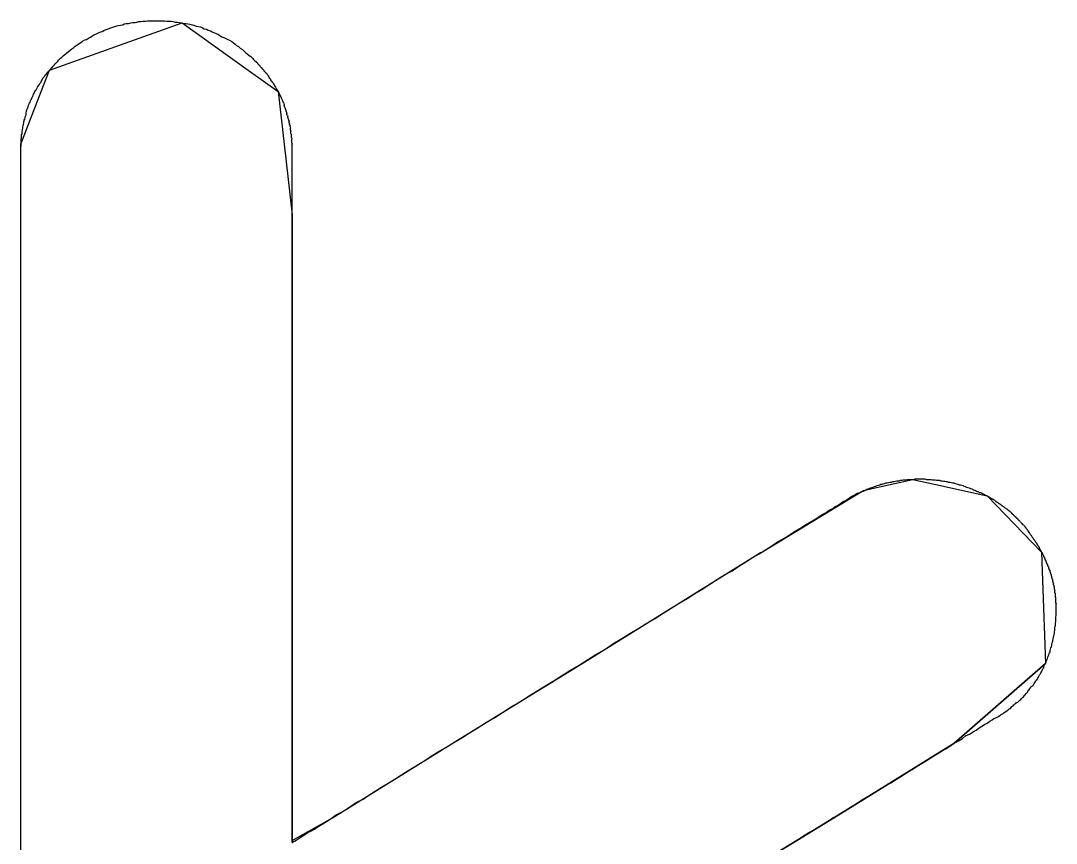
# Model space of a CAD drawing. Extents: x -69.4 to 29.6, y -21.9 to 37.7.
# Drawn here: x -49.896 to -47.57, y 24.352 to 26.199 of the extents above; entities that cross this region are included whole.
import ezdxf

# ---------------------------------------------------------------- set-up
doc = ezdxf.new("R2010")
doc.units = 0
doc.layers.add('gto', color=5, linetype='CONTINUOUS')

msp = doc.modelspace()

# ---------------------------------------------------------------- linework, layer by layer
at = {"layer": 'gto', "color": 5}
for points in [[(-49.8961, 24.335049), (-49.8961, 24.380049), (-49.8961, 24.426049), (-49.8961, 24.473049), (-49.8961, 24.519049), (-49.8961, 24.564049), (-49.8961, 24.610049), (-49.8961, 24.656049), (-49.8961, 24.702049), (-49.8961, 24.746049), (-49.8961, 24.79105), (-49.8961, 24.83605), (-49.8961, 24.88005), (-49.8961, 24.92305), (-49.8961, 24.96705), (-49.8961, 25.01005), (-49.8961, 25.05205), (-49.8961, 25.09405), (-49.8961, 25.13505), (-49.8961, 25.17605), (-49.8961, 25.21505), (-49.8961, 25.254051), (-49.8961, 25.293051), (-49.8961, 25.331051), (-49.8961, 25.367051), (-49.8961, 25.403051), (-49.8961, 25.438051), (-49.8961, 25.472051), (-49.8961, 25.505051), (-49.8961, 25.538051), (-49.8961, 25.569051), (-49.8961, 25.599051), (-49.8961, 25.628051), (-49.8961, 25.655051), (-49.8961, 25.682051), (-49.8961, 25.707051), (-49.8961, 25.730051), (-49.8961, 25.753052), (-49.8961, 25.774052), (-49.8961, 25.794052), (-49.8961, 25.812052), (-49.8961, 25.829052), (-49.8961, 25.844052), (-49.8961, 25.858052), (-49.8961, 25.870052), (-49.8961, 25.880052), (-49.8961, 25.889052), (-49.8961, 25.896052), (-49.8961, 25.902052), (-49.8961, 25.904052), (-49.8961, 25.906052), (-49.8961, 25.908052), (-49.8961, 25.910052), (-49.8961, 25.913052), (-49.8961, 25.916052), (-49.8951, 25.918052), (-49.8951, 25.921052), (-49.8951, 25.923052), (-49.8951, 25.926052), (-49.8951, 25.929052), (-49.8951, 25.931052), (-49.8951, 25.934052), (-49.8941, 25.936052), (-49.8941, 25.939052), (-49.8941, 25.940052), (-49.8941, 25.943052), (-49.8931, 25.945052), (-49.8931, 25.948052), (-49.8931, 25.950052), (-49.8921, 25.953052), (-49.8921, 25.955052), (-49.8911, 25.958052), (-49.8911, 25.960052), (-49.8911, 25.962052), (-49.8901, 25.965052), (-49.8901, 25.967052), (-49.8891, 25.970052), (-49.8891, 25.972052), (-49.8881, 25.974052), (-49.8881, 25.976052), (-49.8871, 25.978052), (-49.8861, 25.981052), (-49.8861, 25.983052), (-49.8851, 25.985052), (-49.8841, 25.988052), (-49.8841, 25.990052), (-49.8841, 25.992052), (-49.8831, 25.995052), (-49.8831, 25.997052), (-49.8821, 25.999052), (-49.8811, 26.002052), (-49.8801, 26.004052), (-49.8791, 26.006052), (-49.8791, 26.008052), (-49.8781, 26.011052), (-49.8771, 26.012052), (-49.8761, 26.014052), (-49.8751, 26.016052), (-49.8741, 26.019052), (-49.8731, 26.021052), (-49.8721, 26.023052), (-49.8711, 26.025052), (-49.8701, 26.027052), (-49.8691, 26.029052), (-49.8681, 26.032052), (-49.8671, 26.034052), (-49.8661, 26.036052), (-49.8651, 26.038052), (-49.8641, 26.040052), (-49.8631, 26.042052), (-49.8611, 26.044052), (-49.8601, 26.047052), (-49.8591, 26.048052), (-49.8581, 26.050052), (-49.8571, 26.052052), (-49.8551, 26.054052), (-49.8541, 26.056052), (-49.8531, 26.058052), (-49.8511, 26.060052), (-49.8501, 26.062052), (-49.8491, 26.064052), (-49.8481, 26.066052), (-49.8471, 26.068052), (-49.8461, 26.070052), (-49.8441, 26.072052), (-49.8431, 26.074052), (-49.8411, 26.076052), (-49.8401, 26.078052), (-49.8381, 26.080052), (-49.8371, 26.082052), (-49.8351, 26.084052), (-49.8331, 26.085052), (-49.8321, 26.087052), (-49.8301, 26.089052), (-49.8291, 26.091052), (-49.8271, 26.093052), (-49.8251, 26.094052), (-49.8241, 26.096052), (-49.8221, 26.098052), (-49.8201, 26.100052), (-49.8191, 26.102052), (-49.8171, 26.104052), (-49.8151, 26.106052), (-49.8131, 26.107052), (-49.8121, 26.109052), (-49.8111, 26.111052), (-49.8091, 26.113052), (-49.8071, 26.115052), (-49.8041, 26.117052), (-49.8001, 26.121052), (-49.7971, 26.123052), (-49.7931, 26.126052), (-49.7891, 26.130052), (-49.7851, 26.133052), (-49.7811, 26.136052), (-49.7771, 26.139052), (-49.7741, 26.142052), (-49.7691, 26.145052), (-49.7651, 26.148052), (-49.7611, 26.150052), (-49.7571, 26.153052), (-49.7521, 26.156052), (-49.748099, 26.157052), (-49.744099, 26.160052), (-49.739099, 26.162052), (-49.736099, 26.164052), (-49.732099, 26.167052), (-49.727099, 26.169052), (-49.723099, 26.171052), (-49.718099, 26.173052), (-49.713099, 26.175052), (-49.709099, 26.177052), (-49.704099, 26.179052), (-49.701099, 26.180052), (-49.696099, 26.182052), (-49.691099, 26.184052), (-49.687099, 26.185052), (-49.682099, 26.187052), (-49.677099, 26.188052), (-49.672099, 26.189052), (-49.667099, 26.190052), (-49.664099, 26.192052), (-49.659099, 26.193052), (-49.654099, 26.193052), (-49.649099, 26.194052), (-49.644099, 26.195052), (-49.639099, 26.195052), (-49.635099, 26.196052), (-49.631099, 26.197052), (-49.626099, 26.197052), (-49.621099, 26.198052), (-49.616099, 26.198052), (-49.611099, 26.199052), (-49.606099, 26.199052), (-49.601099, 26.199052), (-49.596099, 26.199052), (-49.592099, 26.199052), (-49.587099, 26.199052), (-49.583099, 26.199052), (-49.578099, 26.199052), (-49.573099, 26.199052), (-49.568099, 26.198052), (-49.563099, 26.198052), (-49.558099, 26.198052), (-49.554099, 26.197052), (-49.549099, 26.196052), (-49.544099, 26.196052), (-49.539099, 26.195052), (-49.535099, 26.194052), (-49.530099, 26.193052), (-49.525099, 26.193052), (-49.521099, 26.192052), (-49.516099, 26.191052), (-49.511099, 26.190052), (-49.507099, 26.189052), (-49.502099, 26.187052), (-49.497099, 26.186052), (-49.492099, 26.185052), (-49.488099, 26.183052), (-49.484099, 26.181052), (-49.479099, 26.180052), (-49.475099, 26.178052), (-49.470099, 26.176052), (-49.466099, 26.174052), (-49.461099, 26.172052), (-49.457099, 26.170052), (-49.452099, 26.168052), (-49.449099, 26.166052), (-49.444099, 26.163052), (-49.440099, 26.161052), (-49.435099, 26.159052), (-49.431099, 26.157052), (-49.427099, 26.155052), (-49.422099, 26.152052), (-49.418099, 26.149052), (-49.414099, 26.146052), (-49.411099, 26.143052), (-49.407099, 26.141052), (-49.403099, 26.137052), (-49.398099, 26.134052), (-49.394099, 26.131052), (-49.391099, 26.128052), (-49.387099, 26.125052), (-49.383099, 26.121052), (-49.379099, 26.119052), (-49.376099, 26.116052), (-49.375099, 26.114052), (-49.373099, 26.112052), (-49.371099, 26.110052), (-49.369099, 26.108052), (-49.367099, 26.106052), (-49.365099, 26.105052), (-49.364099, 26.103052), (-49.362099, 26.101052), (-49.360099, 26.099052), (-49.359099, 26.097052), (-49.357099, 26.095052), (-49.355099, 26.093052), (-49.354099, 26.091052), (-49.352099, 26.090052), (-49.350099, 26.088052), (-49.349099, 26.086052), (-49.347099, 26.084052), (-49.346099, 26.083052), (-49.344099, 26.081052), (-49.343099, 26.079052), (-49.341099, 26.077052), (-49.340099, 26.075052), (-49.339099, 26.073052), (-49.338099, 26.071052), (-49.336099, 26.069052), (-49.335099, 26.067052), (-49.334099, 26.065052), (-49.332099, 26.063052), (-49.331099, 26.061052), (-49.329099, 26.059052), (-49.328099, 26.057052), (-49.327099, 26.055052), (-49.326099, 26.053052), (-49.324099, 26.050052), (-49.323099, 26.048052), (-49.322099, 26.047052), (-49.321099, 26.045052), (-49.320099, 26.043052), (-49.318099, 26.041052), (-49.317099, 26.039052), (-49.316099, 26.037052), (-49.315099, 26.034052), (-49.314099, 26.032052), (-49.313099, 26.030052), (-49.312099, 26.028052), (-49.311099, 26.026052), (-49.310099, 26.024052), (-49.309099, 26.021052), (-49.308099, 26.019052), (-49.307099, 26.017052), (-49.306099, 26.015052), (-49.305099, 26.012052), (-49.304099, 26.011052), (-49.304099, 26.009052)], [(-49.8961, 24.285049), (-49.8961, 24.358049), (-49.8961, 24.409049), (-49.8961, 24.95005), (-49.8961, 25.15405), (-49.8961, 25.763052), (-49.8961, 25.763052), (-49.8961, 25.922052), (-49.8501, 26.040052), (-49.8311, 26.088052), (-49.533099, 26.194052), (-49.385099, 26.088052)], [(-49.8311, 26.088052), (-49.533099, 26.194052)], [(-49.533099, 26.194052), (-49.385099, 26.088052)], [(-49.8501, 26.040052), (-49.8311, 26.088052)], [(-49.385099, 26.088052), (-49.318099, 26.040052), (-49.304099, 25.922052), (-49.286099, 25.763052), (-49.286099, 25.763052), (-49.286099, 25.15405), (-49.286099, 24.95005), (-49.286099, 24.409049), (-49.286099, 24.358049), (-49.196098, 24.409049), (-48.927098, 24.576049), (-48.919098, 24.581049), (-48.635097, 24.75605), (-48.234096, 25.00505), (-48.231096, 25.00605), (-48.023096, 25.13205), (-48.003096, 25.14405), (-47.960096, 25.15405), (-47.892096, 25.16905), (-47.823096, 25.15405), (-47.780096, 25.14405), (-47.725095, 25.13205), (-47.603095, 25.00605), (-47.603095, 25.00505), (-47.594095, 24.75605), (-47.794096, 24.581049), (-47.800096, 24.576049), (-48.070096, 24.409049), (-48.153096, 24.358049), (-48.273097, 24.285049)], [(-49.385099, 26.088052), (-49.318099, 26.040052)], [(-49.8961, 25.922052), (-49.8501, 26.040052)], [(-49.318099, 26.040052), (-49.304099, 25.922052)], [(-49.304099, 26.007052), (-49.304099, 26.009052)], [(-49.304099, 26.007052), (-49.303099, 26.004052), (-49.302099, 26.002052), (-49.301099, 26.000052), (-49.300099, 25.997052)], [(-49.300099, 25.995052), (-49.300099, 25.997052)], [(-49.300099, 25.995052), (-49.299099, 25.993052), (-49.298099, 25.991052)], [(-49.298099, 25.988052), (-49.298099, 25.991052)], [(-49.298099, 25.988052), (-49.297099, 25.986052), (-49.296099, 25.984052)], [(-49.296099, 25.981052), (-49.296099, 25.984052)], [(-49.296099, 25.981052), (-49.295099, 25.979052), (-49.294099, 25.976052)], [(-49.294099, 25.975052), (-49.294099, 25.976052)], [(-49.294099, 25.975052), (-49.293099, 25.973052)], [(-49.293099, 25.970052), (-49.293099, 25.973052)], [(-49.293099, 25.970052), (-49.292099, 25.968052)], [(-49.292099, 25.965052), (-49.292099, 25.968052)], [(-49.292099, 25.965052), (-49.291099, 25.963052)], [(-49.291099, 25.961052), (-49.291099, 25.963052)], [(-49.291099, 25.961052), (-49.290099, 25.958052)], [(-49.290099, 25.956052), (-49.290099, 25.958052)], [(-49.290099, 25.953052), (-49.290099, 25.956052)], [(-49.290099, 25.953052), (-49.289099, 25.951052)], [(-49.289099, 25.948052), (-49.289099, 25.951052)], [(-49.289099, 25.946052), (-49.289099, 25.948052)], [(-49.289099, 25.946052), (-49.288099, 25.943052)], [(-49.288099, 25.941052), (-49.288099, 25.943052)], [(-49.288099, 25.939052), (-49.288099, 25.941052)], [(-49.288099, 25.937052), (-49.288099, 25.939052)], [(-49.288099, 25.937052), (-49.287099, 25.934052)], [(-49.8961, 25.763052), (-49.8961, 25.922052)], [(-49.304099, 25.922052), (-49.286099, 25.763052)], [(-49.287099, 25.932052), (-49.287099, 25.934052)], [(-49.287099, 25.929052), (-49.287099, 25.932052)], [(-49.287099, 25.927052), (-49.287099, 25.929052)], [(-49.287099, 25.924052), (-49.287099, 25.927052)], [(-49.287099, 25.924052), (-49.286099, 25.922052)], [(-49.286099, 25.919052), (-49.286099, 25.922052)], [(-49.286099, 25.917052), (-49.286099, 25.919052)], [(-49.286099, 25.914052), (-49.286099, 25.917052)], [(-49.286099, 25.912052), (-49.286099, 25.914052)], [(-49.286099, 25.909052), (-49.286099, 25.912052)], [(-49.286099, 25.906052), (-49.286099, 25.909052)], [(-49.286099, 25.904052), (-49.286099, 25.906052)], [(-49.286099, 25.903052), (-49.286099, 25.904052)], [(-49.286099, 25.900052), (-49.286099, 25.903052)], [(-49.286099, 25.895052), (-49.286099, 25.900052)], [(-49.286099, 25.890052), (-49.286099, 25.895052)], [(-49.286099, 25.884052), (-49.286099, 25.890052)], [(-49.286099, 25.877052), (-49.286099, 25.884052)], [(-49.286099, 25.869052), (-49.286099, 25.877052)], [(-49.286099, 25.862052), (-49.286099, 25.869052)], [(-49.286099, 25.852052), (-49.286099, 25.862052)], [(-49.286099, 25.842052), (-49.286099, 25.852052)], [(-49.286099, 25.831052), (-49.286099, 25.842052)], [(-49.286099, 25.820052), (-49.286099, 25.831052)], [(-49.286099, 25.808052), (-49.286099, 25.820052)], [(-49.286099, 25.795052), (-49.286099, 25.808052)], [(-49.286099, 25.782052), (-49.286099, 25.795052)], [(-49.286099, 25.768052), (-49.286099, 25.782052)], [(-49.8961, 25.15405), (-49.8961, 25.763052)], [(-49.8961, 25.763052), (-49.8961, 25.763052)], [(-49.286099, 25.753052), (-49.286099, 25.768052)], [(-49.286099, 25.15405), (-49.286099, 25.763052)], [(-49.286099, 25.763052), (-49.286099, 25.763052)], [(-49.286099, 25.738051), (-49.286099, 25.753052)], [(-49.286099, 25.721051), (-49.286099, 25.738051)], [(-49.286099, 25.706051), (-49.286099, 25.721051)], [(-49.286099, 25.688051), (-49.286099, 25.706051)], [(-49.286099, 25.671051), (-49.286099, 25.688051)], [(-49.286099, 25.653051), (-49.286099, 25.671051)], [(-49.286099, 25.635051), (-49.286099, 25.653051)], [(-49.286099, 25.615051), (-49.286099, 25.635051)], [(-49.286099, 25.596051), (-49.286099, 25.615051)], [(-49.286099, 25.576051), (-49.286099, 25.596051)], [(-49.286099, 25.556051), (-49.286099, 25.576051)], [(-49.286099, 25.536051), (-49.286099, 25.556051)], [(-49.286099, 25.514051), (-49.286099, 25.536051)], [(-49.286099, 25.493051), (-49.286099, 25.514051)], [(-49.286099, 25.471051), (-49.286099, 25.493051)], [(-49.286099, 25.450051), (-49.286099, 25.471051)], [(-49.286099, 25.428051), (-49.286099, 25.450051)], [(-49.286099, 25.405051), (-49.286099, 25.428051)], [(-49.286099, 25.383051), (-49.286099, 25.405051)], [(-49.286099, 25.359051), (-49.286099, 25.383051)], [(-49.286099, 25.336051), (-49.286099, 25.359051)], [(-49.286099, 25.313051), (-49.286099, 25.336051)], [(-49.286099, 25.289051), (-49.286099, 25.313051)], [(-49.286099, 25.266051), (-49.286099, 25.289051)], [(-49.286099, 25.24305), (-49.286099, 25.266051)], [(-49.286099, 25.21805), (-49.286099, 25.24305)], [(-49.286099, 25.19505), (-49.286099, 25.21805)], [(-49.286099, 25.17105), (-49.286099, 25.19505)], [(-49.286099, 25.14705), (-49.286099, 25.17105)], [(-49.286099, 24.354049), (-49.285099, 24.354049), (-49.283099, 24.356049), (-49.281099, 24.357049), (-49.277099, 24.359049), (-49.273099, 24.362049), (-49.269099, 24.364049), (-49.264099, 24.368049), (-49.258099, 24.372049), (-49.251099, 24.376049), (-49.244098, 24.379049), (-49.236098, 24.384049), (-49.228098, 24.390049), (-49.219098, 24.395049), (-49.209098, 24.401049), (-49.199098, 24.408049), (-49.189098, 24.415049), (-49.177098, 24.421049), (-49.165098, 24.428049), (-49.154098, 24.436049), (-49.141098, 24.444049), (-49.127098, 24.451049), (-49.114098, 24.460049), (-49.100098, 24.469049), (-49.086098, 24.478049), (-49.071098, 24.487049), (-49.056098, 24.496049), (-49.041098, 24.506049), (-49.024098, 24.516049), (-49.009098, 24.525049), (-48.992098, 24.536049), (-48.976098, 24.546049), (-48.958098, 24.557049), (-48.941098, 24.567049), (-48.923098, 24.578049), (-48.905098, 24.589049), (-48.888098, 24.600049), (-48.869098, 24.611049), (-48.851098, 24.623049), (-48.832098, 24.634049), (-48.814098, 24.646049), (-48.796098, 24.658049), (-48.776098, 24.669049), (-48.758098, 24.681049), (-48.738097, 24.693049), (-48.719097, 24.705049), (-48.700097, 24.716049), (-48.681097, 24.728049), (-48.661097, 24.741049), (-48.642097, 24.75205), (-48.623097, 24.76405), (-48.604097, 24.77605), (-48.584097, 24.78705), (-48.566097, 24.80005), (-48.546097, 24.81205), (-48.528097, 24.82305), (-48.508097, 24.83505), (-48.490097, 24.84605), (-48.471097, 24.85705), (-48.453097, 24.86905), (-48.435097, 24.88005), (-48.417097, 24.89105), (-48.399097, 24.90205), (-48.382097, 24.91305), (-48.364097, 24.92305), (-48.348097, 24.93405), (-48.331097, 24.94505), (-48.315097, 24.95505), (-48.298097, 24.96405), (-48.283097, 24.97405), (-48.267097, 24.98405), (-48.252097, 24.99405), (-48.237096, 25.00205), (-48.223096, 25.01105), (-48.209096, 25.02005), (-48.196096, 25.02905), (-48.182096, 25.03605), (-48.170096, 25.04405), (-48.158096, 25.05205), (-48.146096, 25.05905), (-48.135096, 25.06605), (-48.124096, 25.07205), (-48.114096, 25.07805), (-48.105096, 25.08405), (-48.096096, 25.09005), (-48.087096, 25.09505), (-48.080096, 25.10005), (-48.072096, 25.10405), (-48.067096, 25.10805), (-48.060096, 25.11105), (-48.055096, 25.11505), (-48.051096, 25.11805), (-48.047096, 25.12005), (-48.043096, 25.12205), (-48.041096, 25.12305), (-48.039096, 25.12505), (-48.037096, 25.12605), (-48.035096, 25.12705), (-48.033096, 25.12905), (-48.030096, 25.13105), (-48.028096, 25.13205), (-48.025096, 25.13305), (-48.022096, 25.13505), (-48.020096, 25.13605), (-48.017096, 25.13805), (-48.014096, 25.13905), (-48.011096, 25.14005), (-48.009096, 25.14105), (-48.006096, 25.14205), (-48.003096, 25.14305), (-48.000096, 25.14405), (-47.997096, 25.14605), (-47.996096, 25.14705), (-47.993096, 25.14805), (-47.990096, 25.14905), (-47.987096, 25.15005), (-47.984096, 25.15105), (-47.981096, 25.15205), (-47.978096, 25.15305), (-47.975096, 25.15405), (-47.972096, 25.15505), (-47.969096, 25.15605), (-47.966096, 25.15705), (-47.964096, 25.15805), (-47.961096, 25.15805), (-47.959096, 25.15905), (-47.956096, 25.16005), (-47.953096, 25.16105), (-47.950096, 25.16105), (-47.947096, 25.16205), (-47.944096, 25.16305), (-47.940096, 25.16305), (-47.937096, 25.16405), (-47.934096, 25.16405), (-47.931096, 25.16505), (-47.928096, 25.16605), (-47.925096, 25.16605), (-47.923096, 25.16605), (-47.920096, 25.16705), (-47.917096, 25.16705), (-47.914096, 25.16805), (-47.911096, 25.16805), (-47.908096, 25.16805), (-47.905096, 25.16905), (-47.902096, 25.16905), (-47.898096, 25.16905), (-47.895096, 25.16905), (-47.892096, 25.16905), (-47.889096, 25.16905), (-47.887096, 25.17005), (-47.884096, 25.17005), (-47.881096, 25.17005), (-47.878096, 25.17005), (-47.875096, 25.17005), (-47.872096, 25.17005), (-47.868096, 25.17005), (-47.865096, 25.17005), (-47.862096, 25.16905), (-47.859096, 25.16905), (-47.856096, 25.16905), (-47.853096, 25.16905), (-47.851096, 25.16905), (-47.848096, 25.16805), (-47.845096, 25.16805), (-47.842096, 25.16805), (-47.839096, 25.16705), (-47.835096, 25.16705), (-47.832096, 25.16705), (-47.829096, 25.16605), (-47.826096, 25.16605), (-47.823096, 25.16505), (-47.820096, 25.16505), (-47.817096, 25.16405), (-47.815096, 25.16405), (-47.812096, 25.16305), (-47.809096, 25.16305), (-47.806096, 25.16205), (-47.803096, 25.16105), (-47.800096, 25.16105), (-47.797096, 25.16005), (-47.794096, 25.15905), (-47.791096, 25.15805), (-47.788096, 25.15705), (-47.785096, 25.15705), (-47.782096, 25.15605), (-47.779096, 25.15505), (-47.778096, 25.15405), (-47.775096, 25.15305), (-47.772096, 25.15205), (-47.769096, 25.15105), (-47.766096, 25.15005), (-47.763096, 25.14905), (-47.760096, 25.14805), (-47.758096, 25.14705), (-47.757096, 25.14605), (-47.756096, 25.14605), (-47.754096, 25.14505), (-47.753096, 25.14505), (-47.752096, 25.14405), (-47.751096, 25.14405), (-47.750096, 25.14305), (-47.749095, 25.14305), (-47.747095, 25.14205), (-47.746095, 25.14205), (-47.745095, 25.14105), (-47.744095, 25.14105), (-47.743095, 25.14005), (-47.743095, 25.14005), (-47.742095, 25.14005), (-47.740095, 25.14005), (-47.739095, 25.13905), (-47.738095, 25.13905), (-47.737095, 25.13805), (-47.736095, 25.13805), (-47.735095, 25.13705), (-47.734095, 25.13605), (-47.733095, 25.13605), (-47.732095, 25.13505), (-47.731095, 25.13505), (-47.729095, 25.13405), (-47.728095, 25.13405), (-47.727095, 25.13305), (-47.726095, 25.13305), (-47.725095, 25.13205), (-47.724095, 25.13105), (-47.723095, 25.13105), (-47.722095, 25.13005), (-47.721095, 25.13005), (-47.720095, 25.12905), (-47.719095, 25.12805), (-47.718095, 25.12805), (-47.717095, 25.12705), (-47.716095, 25.12605), (-47.714095, 25.12605), (-47.713095, 25.12505), (-47.712095, 25.12505), (-47.711095, 25.12405), (-47.710095, 25.12305), (-47.709095, 25.12305), (-47.708095, 25.12205), (-47.707095, 25.12105), (-47.707095, 25.12105), (-47.706095, 25.12005), (-47.705095, 25.11905), (-47.704095, 25.11905), (-47.703095, 25.11805), (-47.702095, 25.11705), (-47.701095, 25.11705), (-47.700095, 25.11605), (-47.699095, 25.11505), (-47.698095, 25.11505), (-47.697095, 25.11405), (-47.696095, 25.11305), (-47.695095, 25.11305), (-47.694095, 25.11205), (-47.693095, 25.11105), (-47.692095, 25.11005), (-47.691095, 25.11005), (-47.690095, 25.10905), (-47.689095, 25.10805), (-47.688095, 25.10805), (-47.687095, 25.10705), (-47.686095, 25.10605), (-47.685095, 25.10505), (-47.684095, 25.10505), (-47.683095, 25.10405)], [(-47.960096, 25.15405), (-47.892096, 25.16905)], [(-47.892096, 25.16905), (-47.823096, 25.15405)], [(-49.8961, 24.95005), (-49.8961, 25.15405)], [(-49.286099, 24.95005), (-49.286099, 25.15405)], [(-49.286099, 25.12305), (-49.286099, 25.14705)], [(-48.003096, 25.14405), (-47.960096, 25.15405)], [(-47.823096, 25.15405), (-47.780096, 25.14405)], [(-49.286099, 25.09905), (-49.286099, 25.12305)], [(-48.231096, 25.00605), (-48.023096, 25.13205)], [(-48.023096, 25.13205), (-48.003096, 25.14405)], [(-47.780096, 25.14405), (-47.725095, 25.13205)], [(-47.725095, 25.13205), (-47.603095, 25.00605)], [(-49.286099, 25.07505), (-49.286099, 25.09905)], [(-47.683095, 25.10405), (-47.683095, 25.10405)], [(-47.683095, 25.10405), (-47.682095, 25.10305), (-47.681095, 25.10305), (-47.680095, 25.10205), (-47.679095, 25.10105), (-47.678095, 25.10005), (-47.677095, 25.09905), (-47.676095, 25.09905), (-47.675095, 25.09805), (-47.674095, 25.09705), (-47.673095, 25.09605), (-47.672095, 25.09605), (-47.671095, 25.09505), (-47.671095, 25.09405), (-47.670095, 25.09305), (-47.669095, 25.09205)], [(-49.286099, 25.05105), (-49.286099, 25.07505)], [(-47.669095, 25.09105), (-47.669095, 25.09205)], [(-47.669095, 25.09105), (-47.668095, 25.09105), (-47.667095, 25.09005), (-47.666095, 25.08905), (-47.665095, 25.08805), (-47.664095, 25.08705), (-47.663095, 25.08605), (-47.662095, 25.08605), (-47.661095, 25.08505), (-47.660095, 25.08405)], [(-47.660095, 25.08305), (-47.660095, 25.08405)], [(-47.660095, 25.08305), (-47.659095, 25.08205), (-47.658095, 25.08205), (-47.657095, 25.08105), (-47.656095, 25.08005)], [(-47.656095, 25.07905), (-47.656095, 25.08005)], [(-47.656095, 25.07905), (-47.655095, 25.07805), (-47.654095, 25.07705), (-47.653095, 25.07705)], [(-47.653095, 25.07605), (-47.653095, 25.07705)], [(-47.653095, 25.07605), (-47.652095, 25.07505), (-47.651095, 25.07405), (-47.650095, 25.07305)], [(-47.650095, 25.07205), (-47.650095, 25.07305)], [(-47.650095, 25.07205), (-47.649095, 25.07205), (-47.648095, 25.07105), (-47.647095, 25.07005), (-47.646095, 25.06905)], [(-47.646095, 25.06805), (-47.646095, 25.06905)], [(-47.646095, 25.06805), (-47.645095, 25.06805), (-47.644095, 25.06705), (-47.643095, 25.06605), (-47.642095, 25.06505), (-47.641095, 25.06405), (-47.640095, 25.06305)], [(-47.640095, 25.06205), (-47.640095, 25.06305)], [(-47.640095, 25.06205), (-47.639095, 25.06105), (-47.638095, 25.06005)], [(-47.638095, 25.05905), (-47.638095, 25.06005)], [(-47.638095, 25.05905), (-47.637095, 25.05805), (-47.636095, 25.05705), (-47.635095, 25.05605)], [(-47.635095, 25.05505), (-47.635095, 25.05605)], [(-47.635095, 25.05505), (-47.634095, 25.05505), (-47.634095, 25.05405), (-47.633095, 25.05305)], [(-47.633095, 25.05205), (-47.633095, 25.05305)], [(-47.633095, 25.05205), (-47.632095, 25.05105), (-47.631095, 25.05005)], [(-49.286099, 25.02805), (-49.286099, 25.05105)], [(-49.286099, 25.00405), (-49.286099, 25.02805)], [(-47.631095, 25.04905), (-47.631095, 25.05005)], [(-47.631095, 25.04905), (-47.630095, 25.04805), (-47.629095, 25.04705)], [(-47.629095, 25.04605), (-47.629095, 25.04705)], [(-47.629095, 25.04605), (-47.628095, 25.04505), (-47.627095, 25.04405), (-47.626095, 25.04305)], [(-47.626095, 25.04205), (-47.626095, 25.04305)], [(-47.626095, 25.04205), (-47.625095, 25.04105), (-47.624095, 25.04005)], [(-47.624095, 25.03905), (-47.624095, 25.04005)], [(-47.624095, 25.03905), (-47.623095, 25.03805), (-47.622095, 25.03705)], [(-47.622095, 25.03605), (-47.622095, 25.03705)], [(-47.622095, 25.03605), (-47.621095, 25.03505), (-47.620095, 25.03405)], [(-47.620095, 25.03305), (-47.620095, 25.03405)], [(-47.620095, 25.03305), (-47.619095, 25.03205), (-47.618095, 25.03205)], [(-47.618095, 25.03105), (-47.618095, 25.03205)], [(-47.618095, 25.03105), (-47.617095, 25.03005), (-47.616095, 25.02905)], [(-47.616095, 25.02805), (-47.616095, 25.02905)], [(-47.616095, 25.02805), (-47.615095, 25.02705), (-47.614095, 25.02605)], [(-48.635097, 24.75605), (-48.234096, 25.00505)], [(-48.234096, 25.00505), (-48.231096, 25.00605)], [(-47.614095, 25.02505), (-47.614095, 25.02605)], [(-47.614095, 25.02505), (-47.613095, 25.02405)], [(-47.613095, 25.02305), (-47.613095, 25.02405)], [(-47.613095, 25.02305), (-47.612095, 25.02205), (-47.611095, 25.02105)], [(-47.611095, 25.02005), (-47.611095, 25.02105)], [(-47.611095, 25.02005), (-47.610095, 25.01905), (-47.609095, 25.01805)], [(-47.609095, 25.01705), (-47.609095, 25.01805)], [(-47.609095, 25.01705), (-47.608095, 25.01605)], [(-47.608095, 25.01405), (-47.608095, 25.01605)], [(-47.608095, 25.01405), (-47.607095, 25.01305), (-47.606095, 25.01205)], [(-47.606095, 25.01105), (-47.606095, 25.01205)], [(-47.606095, 25.01105), (-47.605095, 25.01005)], [(-47.605095, 25.00905), (-47.605095, 25.01005)], [(-47.605095, 25.00905), (-47.604095, 25.00805), (-47.603095, 25.00705)], [(-47.603095, 25.00605), (-47.603095, 25.00705)], [(-47.603095, 25.00605), (-47.603095, 25.00505)], [(-47.603095, 25.00605), (-47.602095, 25.00505)], [(-47.603095, 25.00505), (-47.594095, 24.75605)], [(-47.602095, 25.00405), (-47.602095, 25.00505)], [(-49.286099, 24.98005), (-49.286099, 25.00405)], [(-47.602095, 25.00405), (-47.601095, 25.00305), (-47.600095, 25.00205)], [(-47.600095, 25.00005), (-47.600095, 25.00205)], [(-47.600095, 25.00005), (-47.599095, 24.99905)], [(-47.599095, 24.99805), (-47.599095, 24.99905)], [(-47.599095, 24.99805), (-47.598095, 24.99705)], [(-47.598095, 24.99605), (-47.598095, 24.99705)], [(-47.598095, 24.99605), (-47.598095, 24.99605), (-47.597095, 24.99505)], [(-47.597095, 24.99405), (-47.597095, 24.99505)], [(-47.597095, 24.99405), (-47.596095, 24.99305)], [(-47.596095, 24.99105), (-47.596095, 24.99305)], [(-47.596095, 24.99105), (-47.595095, 24.99005)], [(-47.595095, 24.98905), (-47.595095, 24.99005)], [(-47.595095, 24.98905), (-47.594095, 24.98805)], [(-47.594095, 24.98705), (-47.594095, 24.98805)], [(-47.594095, 24.98705), (-47.593095, 24.98605)], [(-47.593095, 24.98405), (-47.593095, 24.98605)], [(-47.593095, 24.98405), (-47.592095, 24.98305)], [(-47.592095, 24.98205), (-47.592095, 24.98305)], [(-47.592095, 24.98205), (-47.591095, 24.98105)], [(-49.286099, 24.95705), (-49.286099, 24.98005)], [(-47.591095, 24.98005), (-47.591095, 24.98105)], [(-47.591095, 24.98005), (-47.590095, 24.97905)], [(-47.590095, 24.97705), (-47.590095, 24.97905)], [(-47.590095, 24.97705), (-47.589095, 24.97605)], [(-47.589095, 24.97505), (-47.589095, 24.97605)], [(-47.589095, 24.97505), (-47.588095, 24.97405)], [(-47.588095, 24.97305), (-47.588095, 24.97405)], [(-47.588095, 24.97305), (-47.587095, 24.97205)], [(-47.587095, 24.97005), (-47.587095, 24.97205)], [(-47.587095, 24.96905), (-47.587095, 24.97005)], [(-47.587095, 24.96905), (-47.586095, 24.96805)], [(-47.586095, 24.96705), (-47.586095, 24.96805)], [(-47.586095, 24.96705), (-47.585095, 24.96605)], [(-47.585095, 24.96505), (-47.585095, 24.96605)], [(-47.585095, 24.96505), (-47.584095, 24.96305)], [(-47.584095, 24.96205), (-47.584095, 24.96305)], [(-47.584095, 24.96105), (-47.584095, 24.96205)], [(-47.584095, 24.96105), (-47.583095, 24.96005)], [(-47.583095, 24.95905), (-47.583095, 24.96005)], [(-47.583095, 24.95905), (-47.582095, 24.95805)], [(-47.582095, 24.95705), (-47.582095, 24.95805)], [(-49.8961, 24.409049), (-49.8961, 24.95005)], [(-49.286099, 24.93305), (-49.286099, 24.95705)], [(-49.286099, 24.409049), (-49.286099, 24.95005)], [(-47.582095, 24.95605), (-47.582095, 24.95705)], [(-47.582095, 24.95605), (-47.581095, 24.95505)], [(-47.581095, 24.95405), (-47.581095, 24.95505)], [(-47.581095, 24.95205), (-47.581095, 24.95405)], [(-47.581095, 24.95205), (-47.580095, 24.95105)], [(-47.580095, 24.95005), (-47.580095, 24.95105)], [(-47.580095, 24.94905), (-47.580095, 24.95005)], [(-47.580095, 24.94905), (-47.579095, 24.94805)], [(-47.579095, 24.94605), (-47.579095, 24.94805)], [(-47.579095, 24.94505), (-47.579095, 24.94605)], [(-47.579095, 24.94505), (-47.578095, 24.94405)], [(-47.578095, 24.94305), (-47.578095, 24.94405)], [(-47.578095, 24.94205), (-47.578095, 24.94305)], [(-47.578095, 24.94005), (-47.578095, 24.94205)], [(-47.578095, 24.94005), (-47.577095, 24.93905)], [(-47.577095, 24.93805), (-47.577095, 24.93905)], [(-47.577095, 24.93705), (-47.577095, 24.93805)], [(-47.577095, 24.93705), (-47.576095, 24.93505)], [(-47.576095, 24.93405), (-47.576095, 24.93505)], [(-49.286099, 24.91005), (-49.286099, 24.93305)], [(-47.576095, 24.93305), (-47.576095, 24.93405)], [(-47.576095, 24.93205), (-47.576095, 24.93305)], [(-47.576095, 24.93205), (-47.575095, 24.93105)], [(-47.575095, 24.92905), (-47.575095, 24.93105)], [(-47.575095, 24.92805), (-47.575095, 24.92905)], [(-47.575095, 24.92705), (-47.575095, 24.92805)], [(-47.575095, 24.92705), (-47.574095, 24.92605)], [(-47.574095, 24.92405), (-47.574095, 24.92605)], [(-47.574095, 24.92305), (-47.574095, 24.92405)], [(-47.574095, 24.92305), (-47.574095, 24.92305)], [(-47.574095, 24.92205), (-47.574095, 24.92305)], [(-47.574095, 24.92205), (-47.573095, 24.92005)], [(-47.573095, 24.91905), (-47.573095, 24.92005)], [(-47.573095, 24.91805), (-47.573095, 24.91905)], [(-47.573095, 24.91705), (-47.573095, 24.91805)], [(-47.573095, 24.91505), (-47.573095, 24.91705)], [(-47.573095, 24.91405), (-47.573095, 24.91505)], [(-47.573095, 24.91405), (-47.572095, 24.91305)], [(-47.572095, 24.91205), (-47.572095, 24.91305)], [(-47.572095, 24.91105), (-47.572095, 24.91205)], [(-49.286099, 24.88705), (-49.286099, 24.91005)], [(-47.572095, 24.90905), (-47.572095, 24.91105)], [(-47.572095, 24.90805), (-47.572095, 24.90905)], [(-47.572095, 24.90705), (-47.572095, 24.90805)], [(-47.572095, 24.90505), (-47.572095, 24.90705)], [(-47.572095, 24.90505), (-47.571095, 24.90405)], [(-47.571095, 24.90305), (-47.571095, 24.90405)], [(-47.571095, 24.90205), (-47.571095, 24.90305)], [(-47.571095, 24.90005), (-47.571095, 24.90205)], [(-47.571095, 24.89905), (-47.571095, 24.90005)], [(-47.571095, 24.89805), (-47.571095, 24.89905)], [(-47.571095, 24.89705), (-47.571095, 24.89805)], [(-47.571095, 24.89505), (-47.571095, 24.89705)], [(-47.571095, 24.89405), (-47.571095, 24.89505)], [(-47.571095, 24.89305), (-47.571095, 24.89405)], [(-47.571095, 24.89205), (-47.571095, 24.89305)], [(-47.571095, 24.89205), (-47.570095, 24.89005)], [(-47.570095, 24.88905), (-47.570095, 24.89005)], [(-47.570095, 24.88805), (-47.570095, 24.88905)], [(-49.286099, 24.86405), (-49.286099, 24.88705)], [(-47.570095, 24.88605), (-47.570095, 24.88805)], [(-47.570095, 24.88605), (-47.570095, 24.88605)], [(-47.570095, 24.88505), (-47.570095, 24.88605)], [(-47.570095, 24.88405), (-47.570095, 24.88505)], [(-47.570095, 24.88205), (-47.570095, 24.88405)], [(-47.570095, 24.88105), (-47.570095, 24.88205)], [(-47.570095, 24.88005), (-47.570095, 24.88105)], [(-47.570095, 24.87905), (-47.570095, 24.88005)], [(-47.570095, 24.87605), (-47.570095, 24.87905)], [(-47.570095, 24.87305), (-47.570095, 24.87605)], [(-47.570095, 24.87005), (-47.570095, 24.87305)], [(-47.570095, 24.86705), (-47.570095, 24.87005)], [(-47.570095, 24.86405), (-47.570095, 24.86705)], [(-49.286099, 24.84205), (-49.286099, 24.86405)], [(-49.286099, 24.81905), (-49.286099, 24.84205)], [(-47.572095, 24.84605), (-47.571095, 24.84905)], [(-47.572095, 24.84305), (-47.572095, 24.84605)], [(-47.572095, 24.84005), (-47.572095, 24.84305)], [(-47.571095, 24.86005), (-47.570095, 24.86405)], [(-47.571095, 24.85705), (-47.571095, 24.86005)], [(-47.571095, 24.85405), (-47.571095, 24.85705)], [(-47.571095, 24.85105), (-47.571095, 24.85405)], [(-47.571095, 24.84905), (-47.571095, 24.85105)], [(-49.286099, 24.79805), (-49.286099, 24.81905)], [(-47.576095, 24.81605), (-47.575095, 24.81905)], [(-47.575095, 24.82105), (-47.574095, 24.82405)], [(-47.575095, 24.81905), (-47.575095, 24.82105)], [(-47.574095, 24.82705), (-47.573095, 24.83005)], [(-47.574095, 24.82405), (-47.574095, 24.82705)], [(-47.573095, 24.83705), (-47.572095, 24.84005)], [(-47.573095, 24.83405), (-47.573095, 24.83705)], [(-47.573095, 24.83005), (-47.573095, 24.83405)], [(-49.286099, 24.77605), (-49.286099, 24.79805)], [(-47.581095, 24.79305), (-47.580095, 24.79605)], [(-47.580095, 24.79905), (-47.579095, 24.80205)], [(-47.580095, 24.79605), (-47.580095, 24.79905)], [(-47.579095, 24.80205), (-47.578095, 24.80505)], [(-47.578095, 24.80805), (-47.577095, 24.81105)], [(-47.578095, 24.80505), (-47.578095, 24.80805)], [(-47.577095, 24.81105), (-47.576095, 24.81405)], [(-47.576095, 24.81405), (-47.576095, 24.81605)], [(-49.286099, 24.75405), (-49.286099, 24.77605)], [(-47.589095, 24.77005), (-47.588095, 24.77205)], [(-47.588095, 24.77205), (-47.587095, 24.77505)], [(-47.587095, 24.77505), (-47.586095, 24.77805)], [(-47.586095, 24.77805), (-47.585095, 24.78005)], [(-47.585095, 24.78005), (-47.584095, 24.78205)], [(-47.584095, 24.78505), (-47.583095, 24.78805)], [(-47.584095, 24.78205), (-47.584095, 24.78505)], [(-47.583095, 24.78805), (-47.582095, 24.79105)], [(-47.582095, 24.79105), (-47.581095, 24.79305)], [(-49.286099, 24.734049), (-49.286099, 24.75405)], [(-48.919098, 24.581049), (-48.635097, 24.75605)], [(-47.794096, 24.581049), (-47.594095, 24.75605)], [(-47.598095, 24.749049), (-47.597095, 24.75105)], [(-47.598095, 24.746049), (-47.598095, 24.749049)], [(-47.597095, 24.75105), (-47.596095, 24.75405)], [(-47.596095, 24.75405), (-47.594095, 24.75605)], [(-47.594095, 24.75605), (-47.593095, 24.75905)], [(-47.593095, 24.75905), (-47.592095, 24.76205)], [(-47.592095, 24.76205), (-47.591095, 24.76405)], [(-47.591095, 24.76405), (-47.590095, 24.76705)], [(-47.590095, 24.76705), (-47.589095, 24.77005)], [(-49.286099, 24.712049), (-49.286099, 24.734049)], [(-47.610095, 24.725049), (-47.609095, 24.727049)], [(-47.609095, 24.727049), (-47.608095, 24.730049)], [(-47.608095, 24.730049), (-47.606095, 24.732049)], [(-47.606095, 24.732049), (-47.605095, 24.735049)], [(-47.605095, 24.735049), (-47.603095, 24.737049)], [(-47.603095, 24.737049), (-47.602095, 24.740049)], [(-47.602095, 24.740049), (-47.601095, 24.742049)], [(-47.601095, 24.742049), (-47.600095, 24.744049)], [(-47.600095, 24.744049), (-47.598095, 24.746049)], [(-49.286099, 24.692049), (-49.286099, 24.712049)], [(-47.628095, 24.701049), (-47.627095, 24.703049)], [(-47.627095, 24.703049), (-47.625095, 24.705049)], [(-47.625095, 24.705049), (-47.623095, 24.706049)], [(-47.623095, 24.706049), (-47.621095, 24.708049)], [(-47.621095, 24.708049), (-47.620095, 24.711049)], [(-47.620095, 24.711049), (-47.618095, 24.713049)], [(-47.618095, 24.713049), (-47.617095, 24.715049)], [(-47.617095, 24.715049), (-47.615095, 24.718049)], [(-47.615095, 24.718049), (-47.613095, 24.720049)], [(-47.613095, 24.720049), (-47.612095, 24.722049)], [(-47.612095, 24.722049), (-47.610095, 24.725049)], [(-49.286099, 24.672049), (-49.286099, 24.692049)], [(-47.648095, 24.677049), (-47.646095, 24.679049)], [(-47.646095, 24.679049), (-47.644095, 24.681049)], [(-47.644095, 24.681049), (-47.642095, 24.683049)], [(-47.642095, 24.683049), (-47.640095, 24.685049)], [(-47.640095, 24.685049), (-47.638095, 24.688049)], [(-47.638095, 24.688049), (-47.636095, 24.690049)], [(-47.636095, 24.690049), (-47.634095, 24.692049)], [(-47.634095, 24.694049), (-47.632095, 24.696049)], [(-47.634095, 24.692049), (-47.634095, 24.694049)], [(-47.632095, 24.696049), (-47.630095, 24.698049)], [(-47.630095, 24.698049), (-47.628095, 24.701049)], [(-49.286099, 24.653049), (-49.286099, 24.672049)], [(-47.673095, 24.655049), (-47.671095, 24.657049)], [(-47.671095, 24.657049), (-47.670095, 24.659049)], [(-47.670095, 24.659049), (-47.667095, 24.661049)], [(-47.667095, 24.661049), (-47.665095, 24.663049)], [(-47.665095, 24.663049), (-47.663095, 24.665049)], [(-47.663095, 24.665049), (-47.661095, 24.666049)], [(-47.661095, 24.666049), (-47.659095, 24.668049)], [(-47.659095, 24.668049), (-47.656095, 24.669049)], [(-47.656095, 24.669049), (-47.654095, 24.671049)], [(-47.654095, 24.671049), (-47.652095, 24.673049)], [(-47.652095, 24.673049), (-47.650095, 24.675049)], [(-47.650095, 24.675049), (-47.648095, 24.677049)], [(-49.286099, 24.633049), (-49.286099, 24.653049)], [(-49.286099, 24.615049), (-49.286099, 24.633049)], [(-47.710095, 24.632049), (-47.707095, 24.633049)], [(-47.707095, 24.633049), (-47.703095, 24.635049)], [(-47.703095, 24.635049), (-47.700095, 24.637049)], [(-47.700095, 24.637049), (-47.697095, 24.639049)], [(-47.697095, 24.639049), (-47.695095, 24.640049)], [(-47.695095, 24.640049), (-47.694095, 24.641049)], [(-47.694095, 24.641049), (-47.693095, 24.642049)], [(-47.693095, 24.642049), (-47.692095, 24.642049)], [(-47.692095, 24.642049), (-47.690095, 24.643049)], [(-47.690095, 24.643049), (-47.688095, 24.645049)], [(-47.688095, 24.645049), (-47.685095, 24.647049)], [(-47.685095, 24.647049), (-47.683095, 24.648049)], [(-47.683095, 24.648049), (-47.680095, 24.650049)], [(-47.680095, 24.650049), (-47.678095, 24.652049)], [(-47.678095, 24.652049), (-47.676095, 24.654049)], [(-47.676095, 24.654049), (-47.673095, 24.655049)], [(-49.286099, 24.596049), (-49.286099, 24.615049)], [(-47.750096, 24.606049), (-47.743095, 24.611049)], [(-47.743095, 24.611049), (-47.737095, 24.615049)], [(-47.737095, 24.615049), (-47.731095, 24.619049)], [(-47.731095, 24.619049), (-47.725095, 24.622049)], [(-47.725095, 24.622049), (-47.719095, 24.626049)], [(-47.719095, 24.626049), (-47.714095, 24.629049)], [(-47.714095, 24.629049), (-47.710095, 24.632049)], [(-49.286099, 24.579049), (-49.286099, 24.596049)], [(-47.790096, 24.582049), (-47.781096, 24.587049)], [(-47.781096, 24.587049), (-47.774096, 24.593049)], [(-47.774096, 24.593049), (-47.765096, 24.597049)], [(-47.765096, 24.597049), (-47.757096, 24.602049)], [(-47.757096, 24.602049), (-47.750096, 24.606049)], [(-49.286099, 24.561049), (-49.286099, 24.579049)], [(-49.196098, 24.409049), (-48.927098, 24.576049)], [(-48.927098, 24.576049), (-48.919098, 24.581049)], [(-48.070096, 24.409049), (-47.800096, 24.576049)], [(-47.828096, 24.559049), (-47.818096, 24.564049)], [(-47.818096, 24.564049), (-47.809096, 24.570049)], [(-47.809096, 24.570049), (-47.800096, 24.576049)], [(-47.800096, 24.576049), (-47.790096, 24.582049)], [(-47.800096, 24.576049), (-47.794096, 24.581049)], [(-49.286099, 24.545049), (-49.286099, 24.561049)], [(-49.286099, 24.529049), (-49.286099, 24.545049)], [(-47.860096, 24.539049), (-47.850096, 24.546049)], [(-47.850096, 24.546049), (-47.839096, 24.552049)], [(-47.839096, 24.552049), (-47.828096, 24.559049)], [(-49.286099, 24.514049), (-49.286099, 24.529049)], [(-47.906096, 24.511049), (-47.894096, 24.518049)], [(-47.894096, 24.518049), (-47.883096, 24.525049)], [(-47.883096, 24.525049), (-47.871096, 24.532049)], [(-47.871096, 24.532049), (-47.860096, 24.539049)], [(-49.286099, 24.498049), (-49.286099, 24.514049)], [(-49.286099, 24.485049), (-49.286099, 24.498049)], [(-47.942096, 24.488049), (-47.929096, 24.496049)], [(-47.929096, 24.496049), (-47.918096, 24.503049)], [(-47.918096, 24.503049), (-47.906096, 24.511049)], [(-49.286099, 24.470049), (-49.286099, 24.485049)], [(-49.286099, 24.457049), (-49.286099, 24.470049)], [(-47.980096, 24.465049), (-47.967096, 24.473049)], [(-47.967096, 24.473049), (-47.955096, 24.481049)], [(-47.955096, 24.481049), (-47.942096, 24.488049)], [(-49.286099, 24.445049), (-49.286099, 24.457049)], [(-48.019096, 24.441049), (-48.005096, 24.450049)], [(-48.005096, 24.450049), (-47.993096, 24.457049)], [(-47.993096, 24.457049), (-47.980096, 24.465049)], [(-49.286099, 24.433049), (-49.286099, 24.445049)], [(-49.286099, 24.422049), (-49.286099, 24.433049)], [(-48.059096, 24.416049), (-48.045096, 24.425049)], [(-48.045096, 24.425049), (-48.032096, 24.433049)], [(-48.032096, 24.433049), (-48.019096, 24.441049)], [(-49.8961, 24.285049), (-49.8961, 24.358049), (-49.8961, 24.409049)], [(-49.286099, 24.413049), (-49.286099, 24.422049)], [(-49.286099, 24.403049), (-49.286099, 24.413049)], [(-49.286099, 24.394049), (-49.286099, 24.403049)], [(-48.153096, 24.358049), (-48.070096, 24.409049)], [(-48.099096, 24.392049), (-48.085096, 24.400049)], [(-48.085096, 24.400049), (-48.072096, 24.409049)], [(-48.072096, 24.409049), (-48.059096, 24.416049)], [(-49.286099, 24.386049), (-49.286099, 24.394049)], [(-49.286099, 24.379049), (-49.286099, 24.386049)], [(-49.286099, 24.373049), (-49.286099, 24.379049)], [(-48.126096, 24.376049), (-48.112096, 24.383049)], [(-48.112096, 24.383049), (-48.099096, 24.392049)], [(-49.286099, 24.368049), (-49.286099, 24.373049)], [(-49.286099, 24.363049), (-49.286099, 24.368049)], [(-49.286099, 24.359049), (-49.286099, 24.363049)], [(-49.286099, 24.356049), (-49.286099, 24.359049)], [(-49.286099, 24.355049), (-49.286099, 24.356049)], [(-49.286099, 24.354049), (-49.286099, 24.355049)], [(-48.273097, 24.285049), (-48.153096, 24.358049)], [(-48.167096, 24.350049), (-48.153096, 24.358049)], [(-48.153096, 24.358049), (-48.140096, 24.367049)], [(-48.140096, 24.367049), (-48.126096, 24.376049)]]:
    msp.add_lwpolyline(points, dxfattribs=at)

doc.saveas('drawing.dxf')
